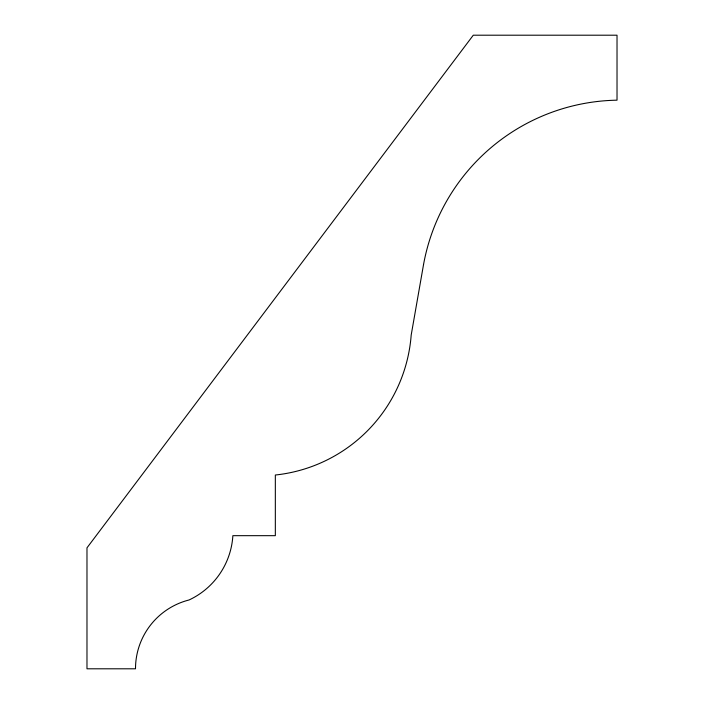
<?xml version="1.0" encoding="UTF-8"?>
<svg xmlns="http://www.w3.org/2000/svg" width="704" height="704" viewBox="0 0 704 704"><rect width="100%" height="100%" fill="white"/><g stroke="black" fill="none" stroke-linecap="round" stroke-linejoin="round"><path stroke-width="1.06" d="M423.562 264.422L411.189 335.06A152.293 152.293 0 0 1 275.334 475.015L275.334 535.674L232.866 535.674A76.067 76.067 0 0 1 189.05 599.975A70.937 70.937 0 0 0 135.502 668.8L86.979 668.8L86.979 547.844L473.282 35.2L617.021 35.2L617.021 100.179A200.165 200.165 0 0 0 423.562 264.422"/></g></svg>
